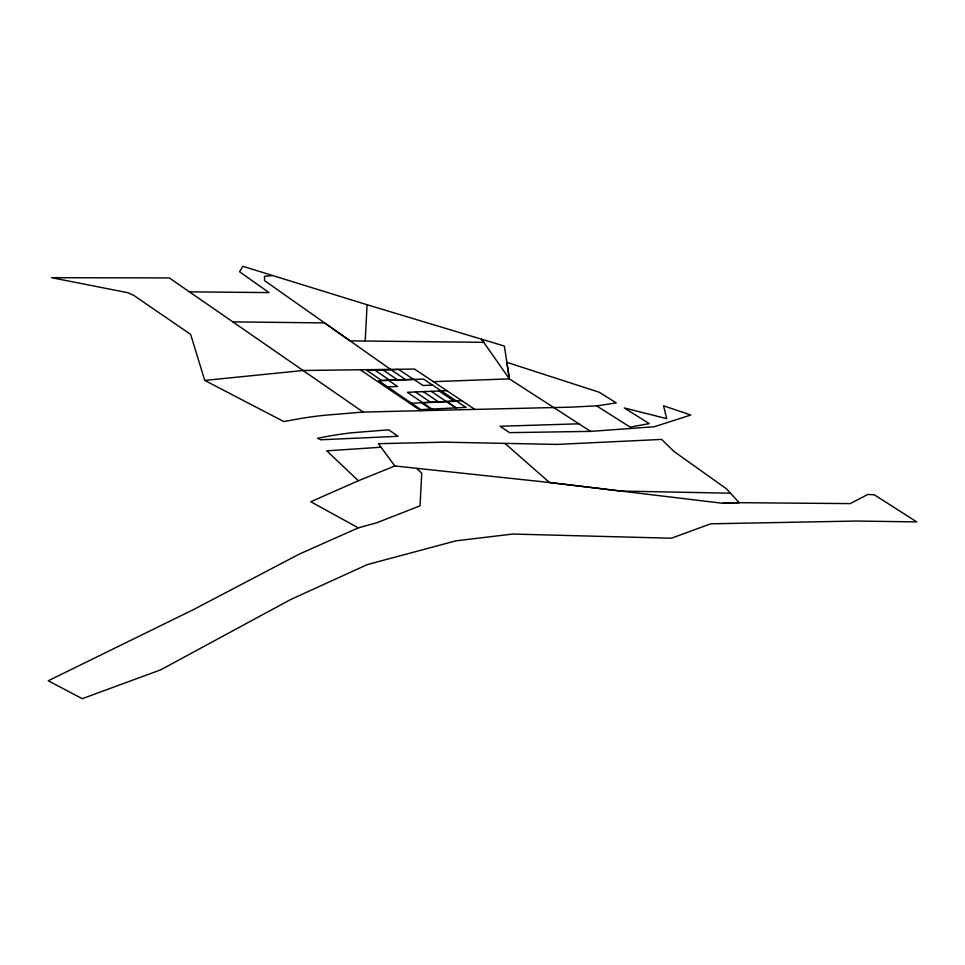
<?xml version="1.0" encoding="UTF-8"?>
<svg xmlns="http://www.w3.org/2000/svg" width="965" height="965" viewBox="0 0 965 965"><rect width="100%" height="100%" fill="white"/><g stroke="black" fill="none" stroke-linecap="round" stroke-linejoin="round"><path stroke-width="1.45" d="M365.216 341.019L367.086 304.747L242.866 266.316L239.573 271.756L268.982 292.6L189.429 291.84M358.305 527.855L299.657 553.934L193.109 609.771L48.25 680.771L82.218 698.684L160.733 669.831L290.634 599.542L367.303 564.597L455.806 540.858L512.729 534.055L671.338 538.229L710.638 523.826L856.377 521.04L916.75 521.908L874.29 494.792L867.788 494.466L850.189 503.609L739.106 502.681L722.785 503.296L549.543 482.512L394.866 465.974L358.365 480.763L310.766 501.728L358.305 527.855L376.676 522.789L420.028 505.853L421.741 473.224L416.977 468.773M326.363 436.566L317.63 438.267L320.802 439.775L398.05 436.301L388.714 429.811L351.586 432.79A662.159 265.978 24.2 0 0 326.363 436.566M363.154 412.067L324.65 415.252A709.046 286.062 24.2 0 0 301.864 418.279L283.77 421.548L204.737 380.415L190.66 334.409L133.93 295.507L127.863 292.709L51.531 277.691L169.309 277.932L363.154 412.067L572.04 407.109L597.637 405.77L616.225 402.9L599.181 392.236L506.866 362.345L509.375 378.871L590.628 431.379L654.246 426.747L690.795 415.022L663.534 405.795L666.706 418.641L624.283 407.954L649.264 423.611L630.169 427.121L596.563 405.831M204.737 380.415L303.3 370.488L414.516 369.064L474.852 409.401M272.009 275.652L264.434 276.279L264.567 280.622L350.054 340.85L483.742 342.358L481.523 339.197L509.375 378.871L433.369 381.67M380.994 447.229L326.797 450.836L358.365 480.763M461.837 400.704L422.417 402.526L407.411 392.297L446.831 390.668M411.56 403.261L421.512 402.791L430.8 409.124M456.566 401.175L446.928 401.621L456.216 407.869M387.616 386.869L397.58 386.482L388.557 380.331M432.646 385.131L423.008 385.505L413.985 379.438M722.809 503.296L739.106 502.681L726.573 488.893L674.053 451.524L661.616 439.425L557.046 444.419L443.996 442.163L378.389 443.707L394.866 465.974M578.904 423.804L500.075 426.265L509.604 432.634L590.628 431.379M730.493 493.187L620.965 491.064L549.543 482.512L505.033 443.502M232.915 321.876L324.602 322.913L390.548 369.378M367.086 304.747L504.381 346.073L509.375 378.871M439.063 390.994L454.069 401.066M431.234 391.32L446.24 401.428M455.842 407.893L446.735 401.754L422.911 402.863L432.031 409.064M391.018 369.788L405.602 379.643M423.358 391.645L438.363 401.79M360.259 369.764L420.716 410.704M383.069 370.029L397.652 379.921M415.408 391.971L430.426 402.152M375.071 370.27L389.655 380.21M465.842 407.387L420.849 409.618L378.594 380.68L423.623 379.088L465.842 407.387M413.49 379.366L381.585 380.487L367.002 370.524L398.907 369.547L413.49 379.366"/></g></svg>
